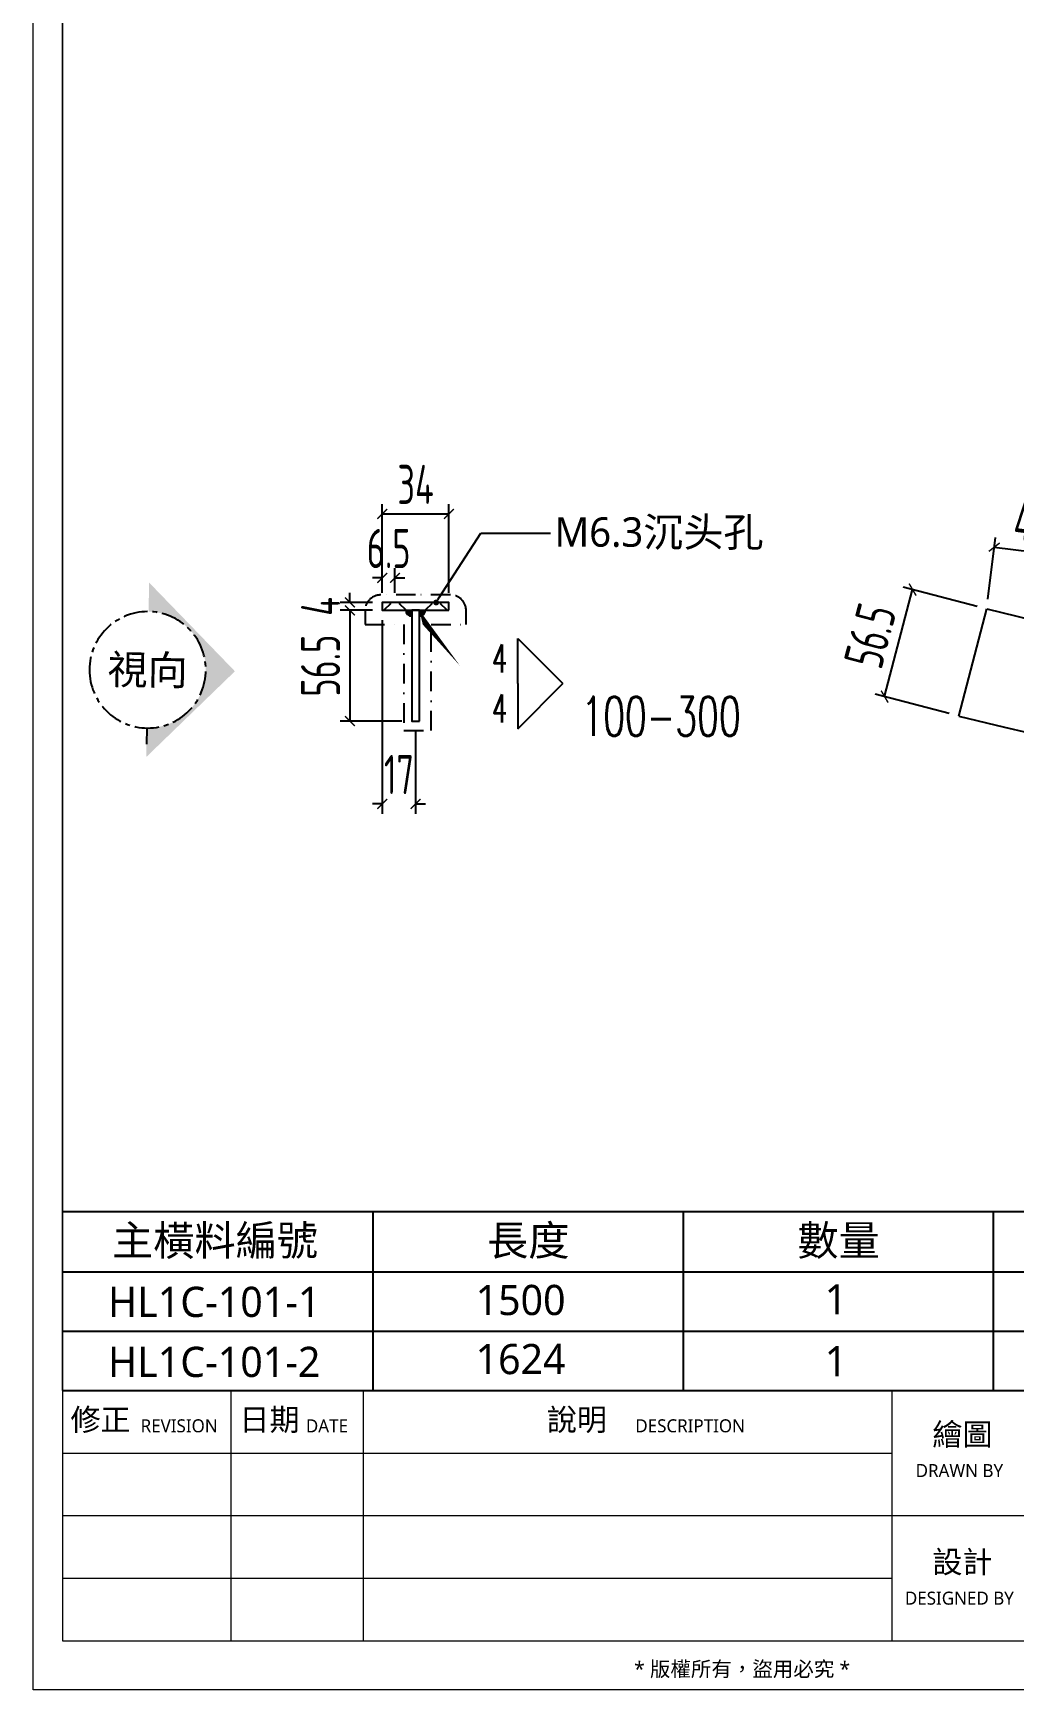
# Model space of a CAD drawing. Extents: x -3378 to 102197, y -3799 to 48702.
# Drawn here: x 10618 to 11119, y -2507 to -1662 of the extents above; entities that cross this region are included whole.
import ezdxf
from ezdxf import colors
from ezdxf.entities.mleader import LeaderData, LeaderLine
from ezdxf.enums import TextEntityAlignment as Align
from ezdxf.math import Vec2, Vec3

# ---------------------------------------------------------------- set-up
doc = ezdxf.new("R2010")
doc.units = 0
doc.linetypes.add('CENTER', pattern=[2, 1.25, -0.25, 0.25, -0.25])
doc.linetypes.add('DASHDOT', pattern=[1, 0.5, -0.25, 0, -0.25])
for name, color, linetype in [('DIM', 173, 'Continuous'), ('GM_ANNO_LABL', 4, 'Continuous'), ('GM_ANNO_TEXT', 7, 'Continuous'), ('GM_FILL', 253, 'Continuous'), ('視覺模型鋁擠型暫替', 4, 'Continuous'), ('金屬面材 METAL PANEL', 2, 'Continuous'), ('镀锌钢板', 3, 'Continuous')]:
    doc.layers.add(name, color=color, linetype=linetype)
doc.layers.add('GM_CNST', color=171, linetype='Continuous', lineweight=5, plot=False)
doc.styles.add('CHINESE', font='ros1.shx', dxfattribs={"width": 0.75, "bigfont": 'hztxt.shx'})
doc.styles.add('GM', font='')
doc.styles.get("Standard").update_dxf_attribs({"font": 'romans.shx', "bigfont": 'chinese.shx'})
doc.styles.get('GM').set_extended_font_data('Microsoft JhengHei')
doc.dimstyles.new('F-05', dxfattribs={"dimscale": 5, "dimtxt": 4, "dimasz": 1, "dimexe": 1, "dimexo": 1, "dimgap": 1, "dimtad": 1, "dimdec": 1, "dimzin": 12, "dimdsep": 46, "dimtxsty": 'CHINESE', "dimblk": 'ARCHTICK', "dimcen": 0, "dimclrd": 4, "dimclre": 4, "dimclrt": 1, "dimadec": 0, "dimazin": 3, "dimtfac": 1, "dimtdec": 1, "dimtix": 1, "dimtofl": 0, "dimtmove": 2, "dimatfit": 3, "dimfxl": 1, "dimtolj": 1, "dimtzin": 0, "dimarcsym": 0})

# ---------------------------------------------------------------- blocks, each defined once
blk = doc.blocks.new('_ArchTick')
at = {"color": 0, "linetype": 'ByBlock', "const_width": 0.15}
blk.add_lwpolyline([(-0.5, -0.5), (0.5, 0.5)], dxfattribs=at)
blk = doc.blocks.new('*D1349')
at = {"layer": 'Defpoints', "color": 0, "ltscale": 10, "transparency": 16777216}
for p in [(11067.2, -1945.53), (11105.01, -1955.42), (11090.73, -2010.04)]:
    blk.add_point(p, dxfattribs=at)
at = {"layer": 'DIM', "color": 4, "lineweight": -2, "ltscale": 10, "transparency": 16777216}
for p, q in [((11100.17, -1954.16), (11062.37, -1944.27)), ((11052.92, -2000.15), (11067.2, -1945.53)), ((11085.89, -2008.78), (11048.08, -1998.89))]:
    blk.add_line(p, q, dxfattribs=at)
at = {"layer": 'DIM', "color": 4, "lineweight": -2, "ltscale": 10, "transparency": 16777216, "xscale": 5, "yscale": 5, "zscale": 5}
for p, rotation in [((11067.2, -1945.53), 75.34468368679033), ((11052.92, -2000.15), 255.3446836867903)]:
    blk.add_blockref('_ArchTick', p, dxfattribs=dict(at, rotation=rotation))
at = {"layer": 'DIM', "color": 1, "ltscale": 10, "transparency": 16777216, "insert": (11045.55, -1969.05), "char_height": 20, "attachment_point": 5, "rotation": 75.34468, "style": 'CHINESE'}
blk.add_mtext('\\A1;56.5', dxfattribs=at)
blk = doc.blocks.new('*D1394')
at = {"layer": 'Defpoints', "color": 0, "ltscale": 10, "transparency": 16777216}
for p in [(11144.56, -1928.23), (11105.01, -1955.42), (11140.71, -1959.78)]:
    blk.add_point(p, dxfattribs=at)
at = {"layer": 'DIM', "color": 4, "lineweight": -2, "ltscale": 10, "transparency": 16777216}
for p, q in [((11105.62, -1950.46), (11109.47, -1918.91)), ((11108.86, -1923.87), (11144.56, -1928.23)), ((11141.31, -1954.81), (11145.17, -1923.26))]:
    blk.add_line(p, q, dxfattribs=at)
at = {"layer": 'DIM', "color": 4, "lineweight": -2, "ltscale": 10, "transparency": 16777216, "xscale": 5, "yscale": 5, "zscale": 5}
for p, rotation in [((11108.86, -1923.87), 173.0421960034787), ((11144.56, -1928.23), 353.0421960034788)]:
    blk.add_blockref('_ArchTick', p, dxfattribs=dict(at, rotation=rotation))
at = {"layer": 'DIM', "color": 1, "ltscale": 10, "transparency": 16777216, "insert": (11128.53, -1911.16), "char_height": 20, "attachment_point": 5, "rotation": 353.0422, "style": 'CHINESE'}
blk.add_mtext('\\A1;45', dxfattribs=at)
blk = doc.blocks.new('*U47')
blk.add_hatch(color=256).paths.add_polyline_path([(-4.455, 2.97), (0, -1.485), (0, 0, -1), (0, 5.94), (0, 7.425)])
at = {"linetype": 'ByBlock', "ltscale": 3}
blk.add_lwpolyline([(0, 0), (0, -0.823)], dxfattribs=at)
at = {"linetype": 'ByBlock'}
blk.add_circle((0, 2.97), 2.97, dxfattribs=at)
at = {"layer": 'GM_ANNO_TEXT', "style": 'GM'}
blk.add_attdef('圖號', text='', height=1.5, dxfattribs=at).set_placement((0, 2.97), align=Align.MIDDLE_CENTER)
blk = doc.blocks.new('*D1410')
at = {"layer": 'Defpoints', "color": 0, "ltscale": 10, "transparency": 16777216}
for p in [(10780, -1952.09), (10796.52, -1952.09), (10796.52, -1956.09)]:
    blk.add_point(p, dxfattribs=at)
at = {"layer": 'DIM', "color": 4, "lineweight": -2, "ltscale": 10, "transparency": 16777216}
for p, q in [((10791.52, -1952.09), (10775, -1952.09)), ((10780, -1952.09), (10780, -1947.09)), ((10791.52, -1956.09), (10775, -1956.09)), ((10780, -1956.09), (10780, -1961.09))]:
    blk.add_line(p, q, dxfattribs=at)
at = {"layer": 'DIM', "color": 4, "lineweight": -2, "ltscale": 10, "transparency": 16777216, "xscale": 5, "yscale": 5, "zscale": 5}
for p, rotation in [((10780, -1952.09), 270), ((10780, -1956.09), 90)]:
    blk.add_blockref('_ArchTick', p, dxfattribs=dict(at, rotation=rotation))
at = {"layer": 'DIM', "color": 1, "ltscale": 10, "transparency": 16777216, "insert": (10765, -1954.09), "char_height": 20, "attachment_point": 5, "rotation": 90, "style": 'CHINESE'}
blk.add_mtext('\\A1;4', dxfattribs=at)
blk = doc.blocks.new('_Dot')
at = {"color": 0, "linetype": 'ByBlock', "lineweight": -2}
blk.add_line((-0.5, 0), (-1, 0), dxfattribs=at)
at = {"color": 0, "linetype": 'ByBlock', "const_width": 0.5}
blk.add_lwpolyline([(-0.25, 0, 1), (0.25, 0, 1)], format="xyb", close=True, dxfattribs=at)
blk = doc.blocks.new('*D1411')
at = {"layer": 'Defpoints', "color": 0, "ltscale": 10, "transparency": 16777216}
for p in [(10796.52, -1956.09), (10813.52, -2012.59), (10813.52, -2054.9)]:
    blk.add_point(p, dxfattribs=at)
at = {"layer": 'DIM', "color": 4, "lineweight": -2, "ltscale": 10, "transparency": 16777216}
for p, q in [((10796.52, -1961.09), (10796.52, -2059.9)), ((10813.52, -2017.59), (10813.52, -2059.9)), ((10796.52, -2054.9), (10791.52, -2054.9)), ((10813.52, -2054.9), (10818.52, -2054.9))]:
    blk.add_line(p, q, dxfattribs=at)
at = {"layer": 'DIM', "color": 4, "lineweight": -2, "ltscale": 10, "transparency": 16777216, "xscale": 5, "yscale": 5, "zscale": 5}
blk.add_blockref('_ArchTick', (10796.52, -2054.9), dxfattribs=at)
at = {"layer": 'DIM', "color": 4, "lineweight": -2, "ltscale": 10, "transparency": 16777216, "xscale": 5, "yscale": 5, "zscale": 5, "rotation": 180}
blk.add_blockref('_ArchTick', (10813.52, -2054.9), dxfattribs=at)
at = {"layer": 'DIM', "color": 1, "ltscale": 10, "transparency": 16777216, "insert": (10805.02, -2039.9), "char_height": 20, "attachment_point": 5, "style": 'CHINESE'}
blk.add_mtext('\\A1;17', dxfattribs=at)
blk = doc.blocks.new('*D1412')
at = {"layer": 'Defpoints', "color": 0, "ltscale": 10, "transparency": 16777216}
for p in [(10830.52, -1906.86), (10796.52, -1947.9), (10830.52, -1952.09)]:
    blk.add_point(p, dxfattribs=at)
at = {"layer": 'DIM', "color": 4, "lineweight": -2, "ltscale": 10, "transparency": 16777216}
for p, q in [((10796.52, -1942.9), (10796.52, -1901.86)), ((10830.52, -1947.09), (10830.52, -1901.86)), ((10796.52, -1906.86), (10830.52, -1906.86))]:
    blk.add_line(p, q, dxfattribs=at)
at = {"layer": 'DIM', "color": 4, "lineweight": -2, "ltscale": 10, "transparency": 16777216, "xscale": 5, "yscale": 5, "zscale": 5, "rotation": 180}
blk.add_blockref('_ArchTick', (10796.52, -1906.86), dxfattribs=at)
at = {"layer": 'DIM', "color": 4, "lineweight": -2, "ltscale": 10, "transparency": 16777216, "xscale": 5, "yscale": 5, "zscale": 5}
blk.add_blockref('_ArchTick', (10830.52, -1906.86), dxfattribs=at)
at = {"layer": 'DIM', "color": 1, "ltscale": 10, "transparency": 16777216, "insert": (10813.52, -1891.86), "char_height": 20, "attachment_point": 5, "style": 'CHINESE'}
blk.add_mtext('\\A1;34', dxfattribs=at)
blk = doc.blocks.new('*D1413')
at = {"layer": 'Defpoints', "color": 0, "ltscale": 10, "transparency": 16777216}
for p in [(10796.52, -1956.09, 0), (10780, -2012.59), (10811.52, -2012.59, 0)]:
    blk.add_point(p, dxfattribs=at)
at = {"layer": 'DIM', "color": 4, "lineweight": -2, "ltscale": 10, "transparency": 16777216}
for p, q in [((10791.52, -1956.09), (10775, -1956.09)), ((10780, -1956.09), (10780, -2012.59)), ((10806.52, -2012.59), (10775, -2012.59))]:
    blk.add_line(p, q, dxfattribs=at)
at = {"layer": 'DIM', "color": 4, "lineweight": -2, "ltscale": 10, "transparency": 16777216, "xscale": 5, "yscale": 5, "zscale": 5}
for p, rotation in [((10780, -1956.09), 90), ((10780, -2012.59), 270)]:
    blk.add_blockref('_ArchTick', p, dxfattribs=dict(at, rotation=rotation))
at = {"layer": 'DIM', "color": 1, "ltscale": 10, "transparency": 16777216, "insert": (10765, -1984.34), "char_height": 20, "attachment_point": 5, "rotation": 90, "style": 'CHINESE'}
blk.add_mtext('\\A1;56.5', dxfattribs=at)
blk = doc.blocks.new('TK')
at = {"lineweight": 0}
for p, q in [((20.2, 5), (20.2, 30.55)), ((33.73, 5), (33.73, 30.55)), ((87.7, 5), (87.7, 30.55)), ((3, 24.16), (87.7, 24.16)), ((3, 17.78), (174.58, 17.78)), ((3, 11.39), (87.7, 11.39))]:
    blk.add_line(p, q, dxfattribs=at)
at = {"lineweight": 0, "flags": 128}
blk.add_lwpolyline([(3, 30.55), (415, 30.55)], dxfattribs=at)
at = {"lineweight": 0}
blk.add_3dface([(3, 5), (415, 5), (415, 294), (3, 294)], dxfattribs=at)
at = {"layer": 'GM_CNST'}
blk.add_lwpolyline([(3, 294), (415, 294), (415, 30.55), (3, 30.55)], close=True, dxfattribs=at)
at = {"layer": 'GM_CNST', "linetype": 'Continuous', "lineweight": 0}
blk.add_3dface([(420, 0), (0, 0), (0, 297), (420, 297)], dxfattribs=at)
at = {"layer": 'GM_ANNO_TEXT', "linetype": 'Continuous', "char_height": 2.249, "attachment_point": 5, "line_spacing_factor": 0.725792, "style": 'GM'}
for s, insert in [('修正', (6.88, 27.45)), ('日期', (24.13, 27.45)), ('說明', (55.51, 27.45)), ('繪圖', (94.86, 25.95)), ('設計', (94.86, 12.93))]:
    blk.add_mtext(s, dxfattribs=dict(at, insert=insert))
at = {"layer": 'GM_ANNO_TEXT', "attachment_point": 5, "style": 'GM'}
for s, insert, char_height in [('REVISION', (14.91, 26.94), 1.329), ('DATE', (29.99, 26.94), 1.329), ('DESCRIPTION', (67.07, 26.94), 1.3287), ('DRAWN BY', (94.55, 22.38), 1.329), ('DESIGNED BY', (94.55, 9.35), 1.3287)]:
    blk.add_mtext(s, dxfattribs=dict(at, insert=insert, char_height=char_height))
at = {"layer": 'GM_ANNO_TEXT', "linetype": 'Continuous', "lineweight": 0, "insert": (83.4, 2.04), "char_height": 1.5332, "attachment_point": 6, "line_spacing_factor": 0.725792, "style": 'GM'}
blk.add_mtext('* 版權所有，盜用必究 *  ', dxfattribs=at)
at = {"layer": 'GM_ANNO_TEXT', "style": 'GM'}
for tag, p in [('業主', (283.43, 26.37)), ('圖名', (283.48, 9.14))]:
    blk.add_attdef(tag, text='', height=2.56, dxfattribs=at).set_placement(p, align=Align.MIDDLE_LEFT)
for tag, p in [('繪圖者', (109.3, 23.05)), ('比例尺', (166.71, 23.04)), ('設計者', (109.3, 9.56)), ('單位', (138.49, 9.62)), ('日期', (166.62, 9.45))]:
    blk.add_attdef(tag, text='', height=2.56, dxfattribs=at).set_placement(p, align=Align.CENTER)
for p in [(389.45, 19.37), (389.45, 13.69), (359.78, 12.56), (389.45, 8.01)]:
    blk.add_attdef('加工編號', text='', height=2.56, dxfattribs=at).set_placement(p, align=Align.MIDDLE)
blk = doc.blocks.new('*D1450')
at = {"layer": 'Defpoints', "color": 0, "ltscale": 10, "transparency": 16777216}
for p in [(10796.52, -1939.53), (10796.52, -1952.09), (10803, -1952.09)]:
    blk.add_point(p, dxfattribs=at)
at = {"layer": 'DIM', "color": 4, "lineweight": -2, "ltscale": 10, "transparency": 16777216}
for p, q in [((10796.52, -1947.09), (10796.52, -1934.53)), ((10803, -1947.09), (10803, -1934.53)), ((10796.52, -1939.53), (10791.52, -1939.53)), ((10803, -1939.53), (10808, -1939.53))]:
    blk.add_line(p, q, dxfattribs=at)
at = {"layer": 'DIM', "color": 4, "lineweight": -2, "ltscale": 10, "transparency": 16777216, "xscale": 5, "yscale": 5, "zscale": 5}
blk.add_blockref('_ArchTick', (10796.52, -1939.53), dxfattribs=at)
at = {"layer": 'DIM', "color": 4, "lineweight": -2, "ltscale": 10, "transparency": 16777216, "xscale": 5, "yscale": 5, "zscale": 5, "rotation": 180}
blk.add_blockref('_ArchTick', (10803, -1939.53), dxfattribs=at)
at = {"layer": 'DIM', "color": 1, "ltscale": 10, "transparency": 16777216, "insert": (10799.76, -1924.53), "char_height": 20, "attachment_point": 5, "style": 'CHINESE'}
blk.add_mtext('\\A1;6.5', dxfattribs=at)
blk = doc.blocks.new('GTR')
at = {"layer": '金屬面材 METAL PANEL', "ltscale": 10}
blk.add_lwpolyline([(2.45, 4), (-2.45, 4), (-2.45, 3.12), (-5.28, 0.35), (-5.28, 0), (5.28, 0), (5.28, 0.35), (2.45, 3.12)], close=True, dxfattribs=at)

msp = doc.modelspace()

# ---------------------------------------------------------------- linework, layer by layer
at = {"color": 6, "linetype": 'DASHDOT', "ltscale": 20}
msp.add_lwpolyline([(10813.516, -1948.247), (10795.706, -1948.247, 0.4142136), (10787.706, -1956.247), (10787.706, -1963.283), (10807.485, -1963.283), (10807.485, -2017.397), (10821.497, -2017.397), (10821.497, -1963.283), (10839.327, -1963.283), (10839.327, -1956.247, 0.4142136), (10831.327, -1948.247), (10813.516, -1948.247)], format="xyb", dxfattribs=at)
at = {"layer": 'DIM', "ltscale": 10}
for p, q in [((10865.696, -1993.454), (10865.696, -1970.414)), ((10865.696, -1970.414), (10888.736, -1993.454)), ((10865.696, -1993.454), (10865.696, -2016.494)), ((10865.696, -2016.494), (10888.736, -1993.454))]:
    msp.add_line(p, q, dxfattribs=at)
at = {"layer": 'GM_ANNO_LABL', "color": 4, "ltscale": 10}
for points in [[(10893.125, -1993.454, 0, 0, 0), (10844.41, -1993.454, 0, 0, 0), (10820.479, -1967.036, 5, 0, 0), (10815.516, -1956.089, 0, 0, 0)], [(10984.809, -1993.454, 0, 0, 0), (10844.41, -1993.454, 0, 0, 0), (10820.479, -1967.036, 5, 0, 0), (10815.516, -1956.089, 0, 0, 0)]]:
    msp.add_lwpolyline(points, format="xyseb", dxfattribs=at)
at = {"layer": 'GM_FILL'}
for p, q in [((10633.305, -2262.872), (11583.463, -2262.872)), ((10791.665, -2262.872), (10791.665, -2323.904)), ((10950.024, -2262.872), (10950.024, -2323.904)), ((11108.384, -2262.872), (11108.384, -2323.904)), ((10633.305, -2293.691), (11583.463, -2293.691)), ((10633.305, -2323.904), (11583.463, -2323.904)), ((10633.305, -2323.904), (11583.463, -2323.904)), ((10791.665, -2323.904), (10791.665, -2354.22)), ((10950.024, -2323.904), (10950.024, -2354.22)), ((11108.384, -2323.904), (11108.384, -2354.22)), ((10633.305, -2354.22), (11583.463, -2354.22))]:
    msp.add_line(p, q, dxfattribs=at)
at = {"layer": '視覺模型鋁擠型暫替', "color": 2, "linetype": 'Continuous'}
for centre, radius, start, end in [((10811.516, -1956.089), 3, 180.000001, 270), ((10811.516, -1956.089), 2.5, 180.000001, 270), ((10811.516, -1956.089), 2, 180.000001, 270), ((10811.516, -1956.089), 1.5, 180.000001, 270), ((10811.516, -1956.089), 1, 180.000001, 270), ((10815.516, -1956.089), 1, 270, 359.999999), ((10815.516, -1956.089), 2, 270, 359.999999), ((10815.516, -1956.089), 1.5, 270, 359.999999), ((10815.516, -1956.089), 3, 270, 359.999999), ((10815.516, -1956.089), 2.5, 270, 359.999999)]:
    msp.add_arc(centre, radius, start, end, dxfattribs=at)
at = {"layer": '镀锌钢板', "linetype": 'Continuous'}
msp.add_line((11090.728, -2010.042), (11105.012, -1955.42), dxfattribs=at)
for points in [[(10830.516, -1956.089), (10830.516, -1952.089), (10796.516, -1952.089), (10796.516, -1956.089)], [(10815.516, -2012.589), (10815.516, -1956.089), (10811.516, -1956.089), (10811.516, -2012.589)]]:
    msp.add_lwpolyline(points, close=True, dxfattribs=at)
for centre, radius, start, end in [((11841.045, 1069.319), 3113.003, 256.32359, 284.042608), ((11841.035, 1067.651), 3167.831, 256.299178, 284.065603)]:
    msp.add_arc(centre, radius, start, end, dxfattribs=at)

# ---------------------------------------------------------------- block references
at = {"xscale": 5, "yscale": 5, "zscale": 5}
msp.add_blockref('TK', (10618.305, -2506.983), dxfattribs=at)
at = {"layer": 'DIM'}
for p in [(10803.001, -1956.085), (10824.001, -1956.089)]:
    msp.add_blockref('GTR', p, dxfattribs=at)
at = {"layer": 'GM_ANNO_LABL', "linetype": 'CENTER'}
ref = msp.add_blockref('*U47', (10676.259, -2016.157, 0), dxfattribs=dict(at, xscale=-10, yscale=10, zscale=10, rotation=359.0481986431934))
ref.add_attrib('圖號', '視向', dxfattribs={"layer": 'GM_ANNO_TEXT', "height": 15, "rotation": 359.048199, "style": 'GM'}).set_placement((10676.752, -1986.461, 0), align=Align.MIDDLE_CENTER)

# ---------------------------------------------------------------- texts
at = {"layer": 'DIM', "ltscale": 10, "width": 0.65}
msp.add_text('100-300', height=20, dxfattribs=at).set_placement((10938.811, -2000.214), align=Align.TOP_CENTER)
at = {"layer": 'GM_ANNO_LABL', "color": 4, "ltscale": 5, "width": 0.65}
for p in [(10856.358, -1973.485), (10856.358, -1999.023)]:
    msp.add_text('4', height=14.4, dxfattribs=at).set_placement(p, align=Align.TOP_CENTER)
at = {"layer": 'GM_ANNO_TEXT', "ltscale": 0.3, "style": 'GM'}
msp.add_text('主橫料編號', height=15.4077, dxfattribs=at).set_placement((10658.62, -2285.346))
at = {"layer": 'GM_ANNO_TEXT', "style": 'GM'}
for s, height, p in [('長度', 15.4077, (10850.007, -2285.346)), ('數量', 15.4077, (11008.415, -2285.346)), ('HL1C-101-1 ', 15.40767, (10656.551, -2316.684)), ('1500', 15.4077, (10844.149, -2315.731)), ('1', 15.408, (11022.339, -2315.419)), ('HL1C-101-2', 15.4077, (10656.551, -2347.317)), ('1624', 15.4077, (10844.149, -2345.874)), ('1', 15.408, (11022.339, -2346.969))]:
    msp.add_text(s, height=height, dxfattribs=at).set_placement(p)

# ---------------------------------------------------------------- dimensions: what is measured, and where the dimension line sits
at = {"layer": 'DIM', "ltscale": 10}
for base, p1, p2, picture, middle in [((10830.516, -1906.857), (10796.516, -1947.895), (10830.516, -1952.089), '*D1412', (10813.516, -1891.857)), ((10796.516, -1939.535), (10803.001, -1952.089), (10796.516, -1952.089), '*D1450', (10799.759, -1924.535)), ((10813.516, -2054.899), (10796.516, -1956.089), (10813.516, -2012.589), '*D1411', (10805.016, -2039.899))]:
    dim = msp.add_linear_dim(base=base, p1=p1, p2=p2, dimstyle='F-05', dxfattribs=at)
    dim.commit()
    dim.dimension.update_dxf_attribs({"geometry": picture, "text_midpoint": middle})
dim = msp.add_aligned_dim(p1=(11105.012, -1955.42), p2=(11140.709, -1959.777), distance=31.783, text='45', dimstyle='F-05', dxfattribs=at)
dim.commit()
dim.dimension.update_dxf_attribs({"geometry": '*D1394', "text_midpoint": (11128.528, -1911.16)})
dim = msp.add_aligned_dim(p1=(11090.728, -2010.042), p2=(11105.012, -1955.42), distance=39.08, dimstyle='F-05', dxfattribs=at)
dim.commit()
dim.dimension.update_dxf_attribs({"geometry": '*D1349', "text_midpoint": (11045.55, -1969.049)})
for base, p2, picture, middle in [((10780.002, -1952.089), (10796.516, -1952.089), '*D1410', (10765.002, -1954.089)), ((10780.002, -2012.589, 0), (10811.516, -2012.589), '*D1413', (10765.002, -1984.339, 0))]:
    dim = msp.add_linear_dim(base=base, p1=(10796.516, -1956.089), p2=p2, angle=90, dimstyle='F-05', dxfattribs=at)
    dim.commit()
    dim.dimension.update_dxf_attribs({"geometry": picture, "text_midpoint": middle})

# ---------------------------------------------------------------- leaders
at = {"layer": 'GM_ANNO_LABL'}
ml = msp.add_multileader_mtext('Standard', dxfattribs=at)
ml.set_content('{\\fMicrosoft JhengHei|b0|i0|c136|p34;M6.3沉头孔}', color=256, style='GM')
ml.set_leader_properties()
ml.set_arrow_properties(name='DOT')
ml.build(insert=Vec2(0, 0))
ml.multileader.update_dxf_attribs({"arrow_head_size": 3})
ctx = ml.context
ctx.base_point, ctx.char_height, ctx.arrow_head_size, ctx.plane_origin = Vec3(10882.415, -1916.71), 15, 3, Vec3(10990.081, -1884.601)
notes = []
notes.append((ctx, [(0, (1, 1, 0), (10846.839, -1916.71), (1, 0), 35.576, [(0, [(10824.001, -1952.089)], 0, [])])]))
ctx.mtext.insert, ctx.mtext.flow_direction = Vec3(10884.415, -1908.643), 5
for ctx, leaders in notes:
    for number, flags, end, landing, length, lines in leaders:
        leader = LeaderData()
        leader.index, (leader.has_last_leader_line, leader.has_dogleg_vector, leader.attachment_direction) = number, flags
        leader.last_leader_point, leader.dogleg_vector, leader.dogleg_length = Vec3(end), Vec3(landing), length
        for number, points, colour, breaks in lines:
            line = LeaderLine()
            line.index, line.vertices, line.color, line.breaks = number, Vec3.list(points), colors.encode_raw_color(colour), breaks
            leader.lines.append(line)
        ctx.leaders.append(leader)

doc.saveas('drawing.dxf')
